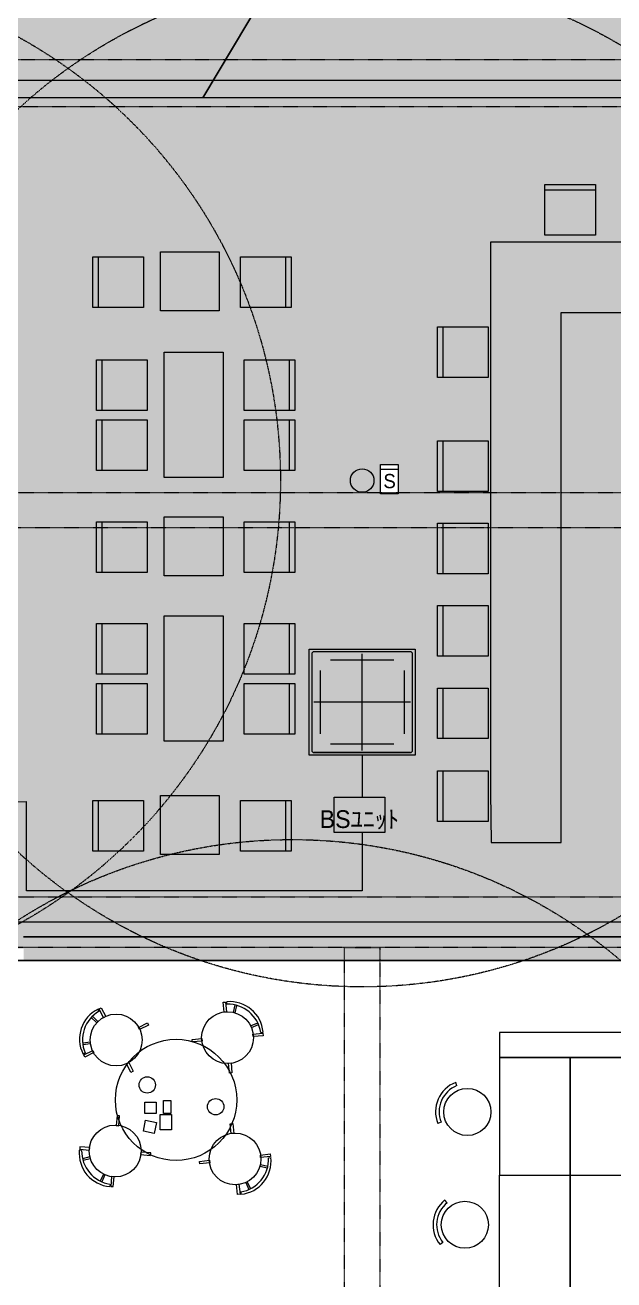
# Model space of a CAD drawing. Header units: millimetres. Extents: x -376000 to 292178, y -193032 to 188048.
# Drawn here: x -289078 to -284079, y 60811 to 71467 of the extents above; entities that cross this region are included whole.
import ezdxf

# ---------------------------------------------------------------- set-up
doc = ezdxf.new("R2010")
doc.units = ezdxf.units.MM
for name, pattern in [('VW-01 短破線', [2.116125, 1.058062, -1.058062]), ('VW-02 中破線', [3.527298, 2.469236, -1.058062]), ('ラインタイプ-1', [2.116531, 1.058062, -1.058469]), ('ラインタイプ-28', [1.058161, 0.705383, -0.352778]), ('ラインタイプ-6', [5.291531, 3.175, -1.058062, 0.352704, -0.705764]), ('短破線', [2.116125, 1.058062, -1.058062])]:
    doc.linetypes.add(name, pattern=pattern)
for name, color, linetype, lineweight, true_color in [('02_0.25', 1, 'Continuous', 25, 0xff0000), ('02_線種-添景（家具・植栽)', 7, '短破線', 13, 0x555555), ('04_0.10', 7, 'Continuous', 9, 0x0099ff), ('05_0.05点線', 9, 'ラインタイプ-28', 5, 0x808080), ('06一点鎖線', 7, 'ラインタイプ-6', 9, 0x9999ff), ('08_ハッチ・色', 7, 'Continuous', 5, 0x888888)]:
    doc.layers.add(name, color=color, linetype=linetype, lineweight=lineweight, true_color=true_color)
for name, color, linetype, lineweight in [('02_既存平面-内部建具・サッシ', 7, 'Continuous', 18), ('07_文字・記号', 7, 'Continuous', 9), ('_什器 (2D)', 7, 'Continuous', 5), ('_塗（エリア） (2D)', 7, 'Continuous', 5), ('_塗（壁） (2D)', 7, 'Continuous', 5), ('_天井プロット (2D)', 7, 'Continuous', 5), ('_平面図(既存部) (2D)', 7, 'Continuous', 5), ('_平面図（新設） (2D)', 7, 'Continuous', 5), ('_梁 (2D)', 7, 'Continuous', 5), ('_給排水ガス (2D)', 7, 'Continuous', 5), ('_解体部 (2D)', 7, 'Continuous', 5), ('天伏図', 7, 'Continuous', 5)]:
    doc.layers.add(name, color=color, linetype=linetype, lineweight=lineweight)
doc.styles.add('Helvetica', font='')
doc.styles.add('ＭＳ Ｐゴシック', font='MS PGothic.ttf')
doc.styles.get('Helvetica').set_extended_font_data('Helvetica')

# ---------------------------------------------------------------- blocks, each defined once
blk = doc.blocks.new('給排水ガス (2D)')
at = {"layer": '07_文字・記号', "color": 5, "lineweight": 18, "true_color": 0x0000ff}
for p, q in [((-286216, 65267), (-286216, 64909)), ((-289915, 64871), (-289065, 64872)), ((-289065, 64114), (-289065, 64872)), ((-286216, 64609), (-286216, 64114)), ((-286216, 64114), (-289065, 64114))]:
    blk.add_line(p, q, dxfattribs=at)
blk = doc.blocks.new('塗（エリア） (2D)')
at = {"layer": '08_ハッチ・色', "linetype": 'Continuous', "lineweight": 0}
blk.add_hatch(color=253, dxfattribs=at).paths.add_polyline_path([(-296796, 71099), (-268766, 71049), (-268766, 70849), (-260353, 70849), (-260354, 72432), (-282455, 72432), (-290384, 72465), (-296796, 72966)])
at = {"layer": '08_ハッチ・色', "linetype": 'Continuous', "lineweight": 0, "true_color": 0xffa264, "transparency": 33554636}
blk.add_hatch(color=21, dxfattribs=at).paths.add_polyline_path([(-293766, 71099), (-293766, 66065), (-293766, 66065), (-293766, 64102), (-289666, 64102), (-289666, 63624), (-282766, 63624), (-282766, 71099)])
blk = doc.blocks.new('グループ-996')
at = {"layer": '02_線種-添景（家具・植栽)', "color": 7, "linetype": 'Continuous', "lineweight": 13}
for p, q in [((-285411, 62460), (-285422, 62488)), ((-285546, 62149), (-285574, 62138))]:
    blk.add_line(p, q, dxfattribs=at)
blk.add_circle((-285323, 62237), 200, dxfattribs=at)
for radius in [270, 240]:
    blk.add_arc((-285323, 62237), radius, 111.4946, 201.4946, dxfattribs=at)
blk = doc.blocks.new('グループ-997')
at = {"layer": '02_線種-添景（家具・植栽)', "color": 7, "linetype": 'Continuous', "lineweight": 13}
for p, q in [((-283464, 62265), (-283445, 62289)), ((-283428, 61928), (-283404, 61909))]:
    blk.add_line(p, q, dxfattribs=at)
blk.add_circle((-283615, 62078), 200, dxfattribs=at)
for radius in [240, 270]:
    blk.add_arc((-283615, 62078), radius, 321.2135, 51.2135, dxfattribs=at)
blk = doc.blocks.new('グループ-998')
at = {"layer": '02_線種-添景（家具・植栽)', "color": 7, "linetype": 'Continuous', "lineweight": 13}
for p, q in [((-285494, 61466), (-285513, 61489)), ((-285531, 61129), (-285554, 61110))]:
    blk.add_line(p, q, dxfattribs=at)
blk.add_circle((-285344, 61279), 200, dxfattribs=at)
for radius in [270, 240]:
    blk.add_arc((-285344, 61279), radius, 128.7865, 218.7865, dxfattribs=at)
blk = doc.blocks.new('グループ-999')
at = {"layer": '02_線種-添景（家具・植栽)', "color": 7, "linetype": 'Continuous', "lineweight": 13}
for p, q in [((-283345, 61449), (-283322, 61468)), ((-283382, 61111), (-283363, 61088))]:
    blk.add_line(p, q, dxfattribs=at)
blk.add_circle((-283532, 61298), 200, dxfattribs=at)
for radius in [240, 270]:
    blk.add_arc((-283532, 61298), radius, 308.7865, 38.7865, dxfattribs=at)
blk = doc.blocks.new('グループ-1000')
at = {"layer": '02_線種-添景（家具・植栽)', "color": 7, "linetype": 'Continuous', "lineweight": 13}
blk.add_line((-284590, 60539), (-284590, 60539), dxfattribs=at)
at = {"layer": '02_線種-添景（家具・植栽)', "color": 7, "linetype": 'Continuous', "lineweight": 13, "flags": 128}
for points in [[(-285050, 62700), (-283850, 62700), (-283850, 62912), (-285050, 62912)], [(-284450, 62700), (-285050, 62700), (-285050, 61700), (-284450, 61700)], [(-283850, 62700), (-284450, 62700), (-284450, 61700), (-283850, 61700)], [(-284450, 60700), (-285050, 60700), (-285050, 61700), (-284450, 61700)], [(-283850, 60700), (-284450, 60700), (-284450, 61700), (-283850, 61700)], [(-285050, 60700), (-283850, 60700), (-283850, 60500), (-285050, 60500)]]:
    blk.add_lwpolyline(points, close=True, dxfattribs=at)
at = {"layer": '02_線種-添景（家具・植栽)', "color": 7}
for name in ['グループ-996', 'グループ-997', 'グループ-998', 'グループ-999']:
    blk.add_blockref(name, (0, 0), dxfattribs=at)
blk = doc.blocks.new('グループ-1001')
at = {"layer": '02_線種-添景（家具・植栽)', "color": 7, "linetype": 'Continuous', "lineweight": 13, "transparency": 33554687}
for p, q in [((-287010, 61848), (-286990, 61850)), ((-287084, 61777), (-287020, 61762)), ((-287080, 61791), (-287016, 61777)), ((-287205, 61637), (-287179, 61577)), ((-287192, 61643), (-287165, 61584)), ((-287247, 61557), (-287245, 61537))]:
    blk.add_line(p, q, dxfattribs=at)
at = {"layer": '02_線種-添景（家具・植栽)', "color": 7, "linetype": 'Continuous', "lineweight": 13, "transparency": 33554687, "flags": 128}
for points in [[(-287337, 62137), (-287315, 62139), (-287307, 62055), (-287328, 62053)], [(-287594, 61796), (-287596, 61817), (-287512, 61826), (-287510, 61805)], [(-286996, 61880), (-286994, 61858), (-287078, 61850), (-287080, 61871)], [(-287253, 61539), (-287275, 61537), (-287283, 61621), (-287262, 61623)]]:
    blk.add_lwpolyline(points, close=True, dxfattribs=at)
at = {"layer": '02_線種-添景（家具・植栽)', "color": 7, "linetype": 'Continuous', "lineweight": 13, "transparency": 33554687}
blk.add_circle((-287295, 61838), 220, dxfattribs=at)
for centre, start, end in [((-287295, 61838), 279.7713, 1.9686), ((-287274, 61821), 275.8699, 5.8699)]:
    blk.add_arc(centre, 285, start, end, dxfattribs=at)
blk = doc.blocks.new('グループ-1002')
at = {"layer": '02_線種-添景（家具・植栽)', "color": 7, "linetype": 'Continuous', "lineweight": 13, "transparency": 33554687}
for p, q in [((-288450, 63093), (-288459, 63111)), ((-288470, 62993), (-288517, 63039)), ((-288460, 63004), (-288506, 63050)), ((-288524, 62830), (-288589, 62821)), ((-288522, 62815), (-288587, 62806)), ((-288568, 62737), (-288586, 62729))]:
    blk.add_line(p, q, dxfattribs=at)
at = {"layer": '02_線種-添景（家具・植栽)', "color": 7, "linetype": 'Continuous', "lineweight": 13, "transparency": 33554687, "flags": 128}
for points in [[(-288450, 63113), (-288431, 63122), (-288393, 63047), (-288412, 63037)], [(-288040, 62993), (-288030, 62973), (-288106, 62936), (-288115, 62955)], [(-288570, 62703), (-288579, 62722), (-288504, 62760), (-288494, 62741)], [(-288160, 62583), (-288179, 62573), (-288217, 62649), (-288198, 62658)]]:
    blk.add_lwpolyline(points, close=True, dxfattribs=at)
at = {"layer": '02_線種-添景（家具・植栽)', "color": 7, "linetype": 'Continuous', "lineweight": 13, "transparency": 33554687}
blk.add_circle((-288305, 62848), 220, dxfattribs=at)
for centre, start, end in [((-288331, 62856), 116.6092, 206.6092), ((-288305, 62848), 120.5105, 202.7078)]:
    blk.add_arc(centre, 285, start, end, dxfattribs=at)
blk = doc.blocks.new('グループ-1003')
at = {"layer": '02_線種-添景（家具・植栽)', "color": 7, "linetype": 'Continuous', "lineweight": 13, "transparency": 33554687}
for p, q in [((-288598, 61910), (-288618, 61912)), ((-288527, 61855), (-288591, 61840)), ((-288523, 61840), (-288587, 61824)), ((-288413, 61709), (-288440, 61649)), ((-288400, 61702), (-288425, 61642)), ((-288357, 61623), (-288359, 61603))]:
    blk.add_line(p, q, dxfattribs=at)
at = {"layer": '02_線種-添景（家具・植栽)', "color": 7, "linetype": 'Continuous', "lineweight": 13, "transparency": 33554687, "flags": 128}
for points in [[(-288276, 62204), (-288297, 62206), (-288304, 62122), (-288283, 62120)], [(-288613, 61942), (-288614, 61921), (-288530, 61913), (-288528, 61934)], [(-288013, 61867), (-288011, 61889), (-288096, 61896), (-288097, 61875)], [(-288350, 61605), (-288329, 61603), (-288321, 61687), (-288343, 61689)]]:
    blk.add_lwpolyline(points, close=True, dxfattribs=at)
at = {"layer": '02_線種-添景（家具・植栽)', "color": 7, "linetype": 'Continuous', "lineweight": 13, "transparency": 33554687}
blk.add_circle((-288313, 61905), 220, dxfattribs=at)
for centre, start, end in [((-288334, 61887), 174.9954, 264.9954), ((-288313, 61905), 178.8968, 261.0941)]:
    blk.add_arc(centre, 285, start, end, dxfattribs=at)
blk = doc.blocks.new('グループ-1004')
at = {"layer": '02_線種-添景（家具・植栽)', "color": 7, "linetype": 'Continuous', "lineweight": 13, "transparency": 33554687}
for p, q in [((-287364, 63153), (-287366, 63173)), ((-287309, 63082), (-287294, 63146)), ((-287294, 63079), (-287279, 63142)), ((-287163, 62968), (-287103, 62995)), ((-287157, 62955), (-287097, 62980)), ((-287077, 62912), (-287057, 62914))]:
    blk.add_line(p, q, dxfattribs=at)
at = {"layer": '02_線種-添景（家具・植栽)', "color": 7, "linetype": 'Continuous', "lineweight": 13, "transparency": 33554687, "flags": 128}
for points in [[(-287396, 63168), (-287375, 63170), (-287367, 63086), (-287389, 63084)], [(-287059, 62905), (-287057, 62884), (-287141, 62877), (-287143, 62898)], [(-287659, 62831), (-287660, 62852), (-287576, 62860), (-287574, 62838)], [(-287322, 62569), (-287343, 62567), (-287350, 62651), (-287329, 62653)]]:
    blk.add_lwpolyline(points, close=True, dxfattribs=at)
at = {"layer": '02_線種-添景（家具・植栽)', "color": 7, "linetype": 'Continuous', "lineweight": 13, "transparency": 33554687}
blk.add_circle((-287359, 62868), 220, dxfattribs=at)
for centre, start, end in [((-287341, 62889), 5.0046, 95.0046), ((-287359, 62868), 8.9059, 91.1032)]:
    blk.add_arc(centre, 285, start, end, dxfattribs=at)
blk = doc.blocks.new('グループ-1005')
at = {"layer": '02_線種-添景（家具・植栽)', "color": 7, "linetype": 'Continuous', "lineweight": 13, "transparency": 33554687, "flags": 128}
for points in [[(-288060, 62223), (-288060, 62319), (-287965, 62319), (-287965, 62223)], [(-287904, 62335), (-287841, 62335), (-287841, 62225), (-287904, 62225)], [(-288074, 62074), (-288055, 62167), (-287962, 62148), (-287981, 62055)], [(-287930, 62086), (-287930, 62216), (-287835, 62216), (-287835, 62086)]]:
    blk.add_lwpolyline(points, close=True, dxfattribs=at)
at = {"layer": '02_線種-添景（家具・植栽)', "color": 7, "linetype": 'Continuous', "lineweight": 13, "transparency": 33554687}
for centre, radius in [((-287796, 62339), 515), ((-288041, 62466), 69.5), ((-287460, 62281), 69.5)]:
    blk.add_circle(centre, radius, dxfattribs=at)
at = {"layer": '02_線種-添景（家具・植栽)', "color": 7, "transparency": 33554687}
for name in ['グループ-1002', 'グループ-1004', 'グループ-1003', 'グループ-1001']:
    blk.add_blockref(name, (0, 0), dxfattribs=at)
blk = doc.blocks.new('グループ-1006')
at = {"layer": '02_線種-添景（家具・植栽)', "color": 7, "linetype": 'Continuous', "lineweight": 13}
blk.add_line((-285528, 65407), (-285528, 65837), dxfattribs=at)
at = {"layer": '02_線種-添景（家具・植栽)', "color": 7, "linetype": 'Continuous', "lineweight": 13, "flags": 128}
blk.add_lwpolyline([(-285576, 65837), (-285146, 65837), (-285146, 65407), (-285576, 65407)], close=True, dxfattribs=at)
blk = doc.blocks.new('グループ-1007')
at = {"layer": '02_線種-添景（家具・植栽)', "color": 7, "linetype": 'Continuous', "lineweight": 13}
blk.add_line((-285528, 66107), (-285528, 66537), dxfattribs=at)
at = {"layer": '02_線種-添景（家具・植栽)', "color": 7, "linetype": 'Continuous', "lineweight": 13, "flags": 128}
blk.add_lwpolyline([(-285576, 66537), (-285146, 66537), (-285146, 66107), (-285576, 66107)], close=True, dxfattribs=at)
blk = doc.blocks.new('グループ-1008')
at = {"layer": '02_線種-添景（家具・植栽)', "color": 7, "linetype": 'Continuous', "lineweight": 13}
blk.add_line((-285528, 66807), (-285528, 67237), dxfattribs=at)
at = {"layer": '02_線種-添景（家具・植栽)', "color": 7, "linetype": 'Continuous', "lineweight": 13, "flags": 128}
blk.add_lwpolyline([(-285576, 67237), (-285146, 67237), (-285146, 66807), (-285576, 66807)], close=True, dxfattribs=at)
blk = doc.blocks.new('グループ-1009')
at = {"layer": '02_線種-添景（家具・植栽)', "color": 7, "linetype": 'Continuous', "lineweight": 13}
blk.add_line((-285528, 67507), (-285528, 67937), dxfattribs=at)
at = {"layer": '02_線種-添景（家具・植栽)', "color": 7, "linetype": 'Continuous', "lineweight": 13, "flags": 128}
blk.add_lwpolyline([(-285576, 67937), (-285146, 67937), (-285146, 67507), (-285576, 67507)], close=True, dxfattribs=at)
blk = doc.blocks.new('グループ-1010')
at = {"layer": '02_線種-添景（家具・植栽)', "color": 7, "linetype": 'Continuous', "lineweight": 13}
blk.add_line((-285528, 64704), (-285528, 65134), dxfattribs=at)
at = {"layer": '02_線種-添景（家具・植栽)', "color": 7, "linetype": 'Continuous', "lineweight": 13, "flags": 128}
blk.add_lwpolyline([(-285576, 65134), (-285146, 65134), (-285146, 64704), (-285576, 64704)], close=True, dxfattribs=at)
blk = doc.blocks.new('グループ-1013')
at = {"layer": '02_線種-添景（家具・植栽)', "color": 7, "linetype": 'Continuous', "lineweight": 13}
blk.add_line((-285528, 68474), (-285528, 68904), dxfattribs=at)
at = {"layer": '02_線種-添景（家具・植栽)', "color": 7, "linetype": 'Continuous', "lineweight": 13, "flags": 128}
blk.add_lwpolyline([(-285576, 68904), (-285146, 68904), (-285146, 68474), (-285576, 68474)], close=True, dxfattribs=at)
blk = doc.blocks.new('グループ-1015')
at = {"layer": '02_線種-添景（家具・植栽)', "color": 7, "linetype": 'Continuous', "lineweight": 13}
blk.add_line((-284234, 70064), (-284664, 70064), dxfattribs=at)
at = {"layer": '02_線種-添景（家具・植栽)', "color": 7, "linetype": 'Continuous', "lineweight": 13, "flags": 128}
blk.add_lwpolyline([(-284664, 70112), (-284234, 70112), (-284234, 69682), (-284664, 69682)], close=True, dxfattribs=at)
blk = doc.blocks.new('グループ-1016')
at = {"layer": '02_線種-添景（家具・植栽)', "color": 7, "linetype": 'Continuous', "lineweight": 13}
blk.add_line((-286836, 66385), (-286836, 65955), dxfattribs=at)
at = {"layer": '02_線種-添景（家具・植栽)', "color": 7, "linetype": 'Continuous', "lineweight": 13, "flags": 128}
blk.add_lwpolyline([(-287218, 66385), (-286788, 66385), (-286788, 65955), (-287218, 65955)], close=True, dxfattribs=at)
blk = doc.blocks.new('グループ-1017')
at = {"layer": '02_線種-添景（家具・植栽)', "color": 7, "linetype": 'Continuous', "lineweight": 13}
blk.add_line((-288424, 65955), (-288424, 66385), dxfattribs=at)
at = {"layer": '02_線種-添景（家具・植栽)', "color": 7, "linetype": 'Continuous', "lineweight": 13, "flags": 128}
blk.add_lwpolyline([(-288472, 66385), (-288042, 66385), (-288042, 65955), (-288472, 65955)], close=True, dxfattribs=at)
blk = doc.blocks.new('グループ-1018')
at = {"layer": '02_線種-添景（家具・植栽)', "color": 7, "linetype": 'Continuous', "lineweight": 13}
blk.add_line((-286836, 65875), (-286836, 65445), dxfattribs=at)
at = {"layer": '02_線種-添景（家具・植栽)', "color": 7, "linetype": 'Continuous', "lineweight": 13, "flags": 128}
blk.add_lwpolyline([(-287218, 65875), (-286788, 65875), (-286788, 65445), (-287218, 65445)], close=True, dxfattribs=at)
blk = doc.blocks.new('グループ-1019')
at = {"layer": '02_線種-添景（家具・植栽)', "color": 7, "linetype": 'Continuous', "lineweight": 13}
blk.add_line((-288424, 65445), (-288424, 65875), dxfattribs=at)
at = {"layer": '02_線種-添景（家具・植栽)', "color": 7, "linetype": 'Continuous', "lineweight": 13, "flags": 128}
blk.add_lwpolyline([(-288472, 65875), (-288042, 65875), (-288042, 65445), (-288472, 65445)], close=True, dxfattribs=at)
blk = doc.blocks.new('グループ-1020')
at = {"layer": '02_線種-添景（家具・植栽)', "color": 7, "linetype": 'Continuous', "lineweight": 13, "flags": 128}
blk.add_lwpolyline([(-287897, 66450), (-287397, 66450), (-287397, 65385), (-287897, 65385)], close=True, dxfattribs=at)
at = {"layer": '02_線種-添景（家具・植栽)', "color": 7}
for name in ['グループ-1017', 'グループ-1016', 'グループ-1019', 'グループ-1018']:
    blk.add_blockref(name, (0, 0), dxfattribs=at)
blk = doc.blocks.new('グループ-1021')
at = {"layer": '02_線種-添景（家具・植栽)', "color": 7, "linetype": 'Continuous', "lineweight": 13}
blk.add_line((-286836, 68625), (-286836, 68195), dxfattribs=at)
at = {"layer": '02_線種-添景（家具・植栽)', "color": 7, "linetype": 'Continuous', "lineweight": 13, "flags": 128}
blk.add_lwpolyline([(-287218, 68625), (-286788, 68625), (-286788, 68195), (-287218, 68195)], close=True, dxfattribs=at)
blk = doc.blocks.new('グループ-1022')
at = {"layer": '02_線種-添景（家具・植栽)', "color": 7, "linetype": 'Continuous', "lineweight": 13}
blk.add_line((-288424, 68195), (-288424, 68625), dxfattribs=at)
at = {"layer": '02_線種-添景（家具・植栽)', "color": 7, "linetype": 'Continuous', "lineweight": 13, "flags": 128}
blk.add_lwpolyline([(-288472, 68625), (-288042, 68625), (-288042, 68195), (-288472, 68195)], close=True, dxfattribs=at)
blk = doc.blocks.new('グループ-1023')
at = {"layer": '02_線種-添景（家具・植栽)', "color": 7, "linetype": 'Continuous', "lineweight": 13}
blk.add_line((-286836, 68115), (-286836, 67685), dxfattribs=at)
at = {"layer": '02_線種-添景（家具・植栽)', "color": 7, "linetype": 'Continuous', "lineweight": 13, "flags": 128}
blk.add_lwpolyline([(-287218, 68115), (-286788, 68115), (-286788, 67685), (-287218, 67685)], close=True, dxfattribs=at)
blk = doc.blocks.new('グループ-1024')
at = {"layer": '02_線種-添景（家具・植栽)', "color": 7, "linetype": 'Continuous', "lineweight": 13}
blk.add_line((-288424, 67685), (-288424, 68115), dxfattribs=at)
at = {"layer": '02_線種-添景（家具・植栽)', "color": 7, "linetype": 'Continuous', "lineweight": 13, "flags": 128}
blk.add_lwpolyline([(-288472, 68115), (-288042, 68115), (-288042, 67685), (-288472, 67685)], close=True, dxfattribs=at)
blk = doc.blocks.new('グループ-1025')
at = {"layer": '02_線種-添景（家具・植栽)', "color": 7, "linetype": 'Continuous', "lineweight": 13, "flags": 128}
blk.add_lwpolyline([(-287897, 68690), (-287397, 68690), (-287397, 67625), (-287897, 67625)], close=True, dxfattribs=at)
at = {"layer": '02_線種-添景（家具・植栽)', "color": 7}
for name in ['グループ-1022', 'グループ-1021', 'グループ-1024', 'グループ-1023']:
    blk.add_blockref(name, (0, 0), dxfattribs=at)
blk = doc.blocks.new('グループ-1026')
at = {"layer": '02_線種-添景（家具・植栽)', "color": 7, "linetype": 'Continuous', "lineweight": 13}
blk.add_line((-286836, 67248), (-286836, 66818), dxfattribs=at)
at = {"layer": '02_線種-添景（家具・植栽)', "color": 7, "linetype": 'Continuous', "lineweight": 13, "flags": 128}
blk.add_lwpolyline([(-287218, 67248), (-286788, 67248), (-286788, 66818), (-287218, 66818)], close=True, dxfattribs=at)
blk = doc.blocks.new('グループ-1027')
at = {"layer": '02_線種-添景（家具・植栽)', "color": 7, "linetype": 'Continuous', "lineweight": 13}
blk.add_line((-288424, 66818), (-288424, 67248), dxfattribs=at)
at = {"layer": '02_線種-添景（家具・植栽)', "color": 7, "linetype": 'Continuous', "lineweight": 13, "flags": 128}
blk.add_lwpolyline([(-288472, 67248), (-288042, 67248), (-288042, 66818), (-288472, 66818)], close=True, dxfattribs=at)
blk = doc.blocks.new('グループ-1028')
at = {"layer": '02_線種-添景（家具・植栽)', "color": 7, "linetype": 'Continuous', "lineweight": 13, "flags": 128}
blk.add_lwpolyline([(-287897, 67290), (-287397, 67290), (-287397, 66790), (-287897, 66790)], close=True, dxfattribs=at)
at = {"layer": '02_線種-添景（家具・植栽)', "color": 7}
for name in ['グループ-1027', 'グループ-1026']:
    blk.add_blockref(name, (0, 0), dxfattribs=at)
blk = doc.blocks.new('グループ-1029')
at = {"layer": '02_線種-添景（家具・植栽)', "color": 7, "linetype": 'Continuous', "lineweight": 13}
blk.add_line((-286868, 69498), (-286868, 69068), dxfattribs=at)
at = {"layer": '02_線種-添景（家具・植栽)', "color": 7, "linetype": 'Continuous', "lineweight": 13, "flags": 128}
blk.add_lwpolyline([(-287250, 69498), (-286820, 69498), (-286820, 69068), (-287250, 69068)], close=True, dxfattribs=at)
blk = doc.blocks.new('グループ-1030')
at = {"layer": '02_線種-添景（家具・植栽)', "color": 7, "linetype": 'Continuous', "lineweight": 13}
blk.add_line((-288456, 69068), (-288456, 69498), dxfattribs=at)
at = {"layer": '02_線種-添景（家具・植栽)', "color": 7, "linetype": 'Continuous', "lineweight": 13, "flags": 128}
blk.add_lwpolyline([(-288504, 69498), (-288074, 69498), (-288074, 69068), (-288504, 69068)], close=True, dxfattribs=at)
blk = doc.blocks.new('グループ-1031')
at = {"layer": '02_線種-添景（家具・植栽)', "color": 7, "linetype": 'Continuous', "lineweight": 13, "flags": 128}
blk.add_lwpolyline([(-287929, 69540), (-287429, 69540), (-287429, 69040), (-287929, 69040)], close=True, dxfattribs=at)
at = {"layer": '02_線種-添景（家具・植栽)', "color": 7}
for name in ['グループ-1030', 'グループ-1029']:
    blk.add_blockref(name, (0, 0), dxfattribs=at)
blk = doc.blocks.new('グループ-1032')
at = {"layer": '02_線種-添景（家具・植栽)', "color": 7, "linetype": 'Continuous', "lineweight": 13}
blk.add_line((-286868, 64881), (-286868, 64451), dxfattribs=at)
at = {"layer": '02_線種-添景（家具・植栽)', "color": 7, "linetype": 'Continuous', "lineweight": 13, "flags": 128}
blk.add_lwpolyline([(-287250, 64881), (-286820, 64881), (-286820, 64451), (-287250, 64451)], close=True, dxfattribs=at)
blk = doc.blocks.new('グループ-1033')
at = {"layer": '02_線種-添景（家具・植栽)', "color": 7, "linetype": 'Continuous', "lineweight": 13}
blk.add_line((-288456, 64451), (-288456, 64881), dxfattribs=at)
at = {"layer": '02_線種-添景（家具・植栽)', "color": 7, "linetype": 'Continuous', "lineweight": 13, "flags": 128}
blk.add_lwpolyline([(-288504, 64881), (-288074, 64881), (-288074, 64451), (-288504, 64451)], close=True, dxfattribs=at)
blk = doc.blocks.new('グループ-1034')
at = {"layer": '02_線種-添景（家具・植栽)', "color": 7, "linetype": 'Continuous', "lineweight": 13, "flags": 128}
blk.add_lwpolyline([(-287929, 64923), (-287429, 64923), (-287429, 64423), (-287929, 64423)], close=True, dxfattribs=at)
at = {"layer": '02_線種-添景（家具・植栽)', "color": 7}
for name in ['グループ-1033', 'グループ-1032']:
    blk.add_blockref(name, (0, 0), dxfattribs=at)
blk = doc.blocks.new('什器 (2D)')
at = {"layer": '02_線種-添景（家具・植栽)', "color": 7, "linetype": 'Continuous', "lineweight": 13, "flags": 128}
blk.add_lwpolyline([(-282826, 69027), (-282826, 69624), (-285126, 69624), (-285126, 64953), (-285122, 64524), (-284526, 64524), (-284526, 65550), (-284526, 69027)], close=True, dxfattribs=at)
at = {"layer": '02_線種-添景（家具・植栽)', "color": 7}
for name in ['グループ-1015', 'グループ-1031', 'グループ-1013', 'グループ-1025', 'グループ-1009', 'グループ-1028', 'グループ-1008', 'グループ-1007', 'グループ-1020', 'グループ-1006', 'グループ-1010', 'グループ-1034', 'グループ-1000']:
    blk.add_blockref(name, (0, 0), dxfattribs=at)
at = {"layer": '02_線種-添景（家具・植栽)', "color": 7, "transparency": 33554687}
blk.add_blockref('グループ-1005', (0, 0), dxfattribs=at)
blk = doc.blocks.new('塗（壁） (2D)')
at = {"layer": '08_ハッチ・色', "color": 253, "true_color": 0xaaaaaa}
blk.add_solid([(-289091, 63524), (-283091, 63524), (-289091, 63724), (-283091, 63724)], dxfattribs=at)
blk = doc.blocks.new('平面図(既存部) (2D)')
at = {"layer": '02_0.25'}
for p, q in [((-289090.756, 63723.559), (-283090.756, 63723.559)), ((-289340.756, 63523.559), (-283090.756, 63523.559))]:
    blk.add_line(p, q, dxfattribs=at)
at = {"layer": '06一点鎖線'}
for p, q in [((-259082.078, 70848.559), (-303576.26, 70848.559)), ((-259082.078, 70848.559), (-303576.26, 70848.559)), ((-259082.078, 63848.559), (-303576.26, 63848.559)), ((-259082.078, 63848.559), (-303576.26, 63848.559))]:
    blk.add_line(p, q, dxfattribs=at)
blk = doc.blocks.new('引出線付き注釈-5')
at = {"layer": '02_0.25'}
for p, q in [((0, 0), (-837, -1403)), ((1069, 0), (0, 0))]:
    blk.add_line(p, q, dxfattribs=at)
at = {"layer": '02_0.25', "insert": (1070, 112), "char_height": 181.9, "width": 1798.32, "attachment_point": 1, "line_spacing_factor": 0.840015, "style": 'Helvetica'}
blk.add_mtext('シャッター解体', dxfattribs=at)
blk = doc.blocks.new('解体部 (2D)')
at = {"layer": '02_既存平面-内部建具・サッシ', "color": 214, "linetype": 'VW-02 中破線', "true_color": 0x990099}
blk.add_line((-283090.756, 70848.559), (-289340.756, 70848.559), dxfattribs=at)
at = {"layer": '02_0.25'}
blk.add_blockref('引出線付き注釈-5', (-286731.849, 72251.437), dxfattribs=at)
blk = doc.blocks.new('平面図（新設） (2D)')
at = {"layer": '04_0.10'}
blk.add_line((-283090.756, 70997.62), (-289340.756, 70997.62), dxfattribs=at)
blk = doc.blocks.new('グループ-1166')
at = {"layer": '07_文字・記号', "linetype": 'Continuous', "lineweight": 0, "true_color": 0x02abea}
blk.add_hatch(color=140, dxfattribs=at).paths.add_polyline_path([(-450, 450), (450, 450), (450, -450), (-450, -450)])
at = {"layer": '07_文字・記号'}
for p, q in [((410, 428), (-410, 428)), ((-428, 410), (-428, -410)), ((270, 356), (-270, 356)), ((0, -410), (0, 410)), ((428, -410), (428, 410)), ((-356, 270), (-356, -270)), ((356, 270), (356, -270)), ((410, 0), (-410, 0)), ((270, -356), (-270, -356)), ((410, -428), (-410, -428))]:
    blk.add_line(p, q, dxfattribs=at)
at = {"layer": '07_文字・記号', "flags": 128}
blk.add_lwpolyline([(-450, 450), (450, 450), (450, -450), (-450, -450)], close=True, dxfattribs=at)
for points in [[(-410, 428, 0.198861), (-422, 422, 0.198934), (-428, 410)], [(-410, 428, 0.414132), (-428, 410), (-428, -410)], [(428, 410, 0.414296), (410, 428), (-410, 428)], [(428, 410, 0.198964), (422, 422, 0.198891), (410, 428)], [(410, -428, 0.414132), (428, -410), (428, 410)], [(-428, -410, 0.198964), (-422, -422, 0.198891), (-410, -428)], [(-428, -410, 0.198964), (-422, -422, 0.198891), (-410, -428)], [(-428, -410, 0.414296), (-410, -428), (410, -428)], [(410, -428, 0.198861), (422, -422, 0.198934), (428, -410)]]:
    blk.add_lwpolyline(points, format="xyb", dxfattribs=at)
at = {"layer": '07_文字・記号', "insert": (0, 238), "char_height": 1.51, "attachment_point": 2, "line_spacing_factor": 0.99804, "style": 'ＭＳ Ｐゴシック'}
blk.add_mtext('AC', dxfattribs=at)
blk = doc.blocks.new('シンボル-5')
at = {"layer": '07_文字・記号'}
blk.add_blockref('グループ-1166', (0, 0), dxfattribs=at)
blk = doc.blocks.new('グループ-1338')
at = {"layer": '07_文字・記号', "linetype": 'Continuous', "lineweight": 0, "true_color": 0x02abea, "transparency": 33554687}
blk.add_hatch(color=140, dxfattribs=at).paths.add_polyline_path([(-286025, 64909), (-286025, 64609), (-286455, 64609), (-286455, 64909)])
at = {"layer": '07_文字・記号', "color": 7, "linetype": 'Continuous', "lineweight": 5, "transparency": 33554687, "flags": 128}
blk.add_lwpolyline([(-286025, 64909), (-286025, 64609), (-286455, 64609), (-286455, 64909)], close=True, dxfattribs=at)
at = {"layer": '07_文字・記号', "color": 7, "insert": (-286240, 64799), "char_height": 150.8, "attachment_point": 2, "line_spacing_factor": 1.006498, "style": 'ＭＳ Ｐゴシック'}
blk.add_mtext('BSﾕﾆｯﾄ', dxfattribs=at)
blk = doc.blocks.new('非常用照明')
at = {"layer": '07_文字・記号', "linetype": 'Continuous', "lineweight": 0, "true_color": 0x00d136}
h = blk.add_hatch(color=102, dxfattribs=at)
edge = h.paths.add_edge_path()
edge.add_arc((0, 0), 100, 0, 360)
at = {"layer": '07_文字・記号', "color": 92, "true_color": 0x14b500}
blk.add_circle((0, 0), 100, dxfattribs=at)
blk = doc.blocks.new('グループ-1357')
at = {"color": 255, "linetype": 'Continuous', "lineweight": 5}
blk.add_wipeout([(-286060, 67736), (-285910, 67736), (-285910, 67486), (-286060, 67486)], dxfattribs=at).dxf.layer = '天伏図'
at = {"layer": '天伏図', "color": 82, "linetype": 'Continuous', "lineweight": 5, "true_color": 0x1ade00}
blk.add_line((-286060, 67695), (-285910, 67695), dxfattribs=at)
at = {"layer": '天伏図', "color": 82, "linetype": 'Continuous', "lineweight": 5, "true_color": 0x1ade00, "flags": 128}
blk.add_lwpolyline([(-286060, 67736), (-285910, 67736), (-285910, 67486), (-286060, 67486)], close=True, dxfattribs=at)
at = {"layer": '天伏図', "color": 82, "true_color": 0x1ade00, "insert": (-286036, 67655), "char_height": 121, "attachment_point": 1, "line_spacing_factor": 1.006145, "style": 'ＭＳ Ｐゴシック'}
blk.add_mtext('S', dxfattribs=at)
blk = doc.blocks.new('天井プロット (2D)')
at = {"layer": '07_文字・記号', "color": 100, "linetype": 'VW-01 短破線', "true_color": 0x00ff3f}
for centre in [(-291210, 67599), (-286216, 67599), (-286810, 60250)]:
    blk.add_circle(centre, 4300, dxfattribs=at)
at = {"layer": '07_文字・記号', "color": 7}
for name, p in [('非常用照明', (-286216, 67599)), ('シンボル-5', (-286216, 65717))]:
    blk.add_blockref(name, p, dxfattribs=at)
at = {"layer": '07_文字・記号', "color": 7, "transparency": 33554687}
blk.add_blockref('グループ-1338', (0, 0), dxfattribs=at)
at = {"layer": '07_文字・記号', "color": 82, "true_color": 0x1ade00, "transparency": 33554687}
blk.add_blockref('グループ-1357', (0, 0), dxfattribs=at)
blk = doc.blocks.new('梁 (2D)')
at = {"layer": '05_0.05点線', "color": 7, "linetype": 'ラインタイプ-1', "flags": 128}
for points in [[(-283090.756, 71173.559), (-283090.756, 70773.559), (-289340.756, 70773.559), (-289340.756, 71173.559)], [(-282965.756, 67498.559), (-282965.756, 67198.559), (-289465.756, 67198.559), (-289465.756, 67498.559)], [(-283090.756, 64063.559), (-283090.756, 63633.559), (-289340.756, 63633.559), (-289340.756, 64063.559)], [(-286365.756, 63633.559), (-286065.756, 63633.559), (-286065.756, 56923.559), (-286365.756, 56923.559)]]:
    blk.add_lwpolyline(points, close=True, dxfattribs=at)

msp = doc.modelspace()

# ---------------------------------------------------------------- block references
at = {"layer": '_什器 (2D)'}
msp.add_blockref('什器 (2D)', (0, 0), dxfattribs=at)
at = {"layer": '_塗（エリア） (2D)'}
msp.add_blockref('塗（エリア） (2D)', (0, 0), dxfattribs=at)
at = {"layer": '_塗（壁） (2D)'}
msp.add_blockref('塗（壁） (2D)', (0, 0), dxfattribs=at)
at = {"layer": '_給排水ガス (2D)'}
msp.add_blockref('給排水ガス (2D)', (0, 0), dxfattribs=at)

# ---------------------------------------------------------------- next in the draw order: block references
at = {"layer": '_平面図(既存部) (2D)'}
msp.add_blockref('平面図(既存部) (2D)', (0, 0), dxfattribs=at)

# ---------------------------------------------------------------- next in the draw order: block references
at = {"layer": '_解体部 (2D)'}
msp.add_blockref('解体部 (2D)', (0, 0), dxfattribs=at)

# ---------------------------------------------------------------- next in the draw order: block references
at = {"layer": '_平面図（新設） (2D)'}
msp.add_blockref('平面図（新設） (2D)', (0, 0), dxfattribs=at)

# ---------------------------------------------------------------- next in the draw order: block references
at = {"layer": '_天井プロット (2D)'}
msp.add_blockref('天井プロット (2D)', (0, 0), dxfattribs=at)

# ---------------------------------------------------------------- next in the draw order: block references
at = {"layer": '_梁 (2D)'}
msp.add_blockref('梁 (2D)', (0, 0), dxfattribs=at)

doc.saveas('drawing.dxf')
